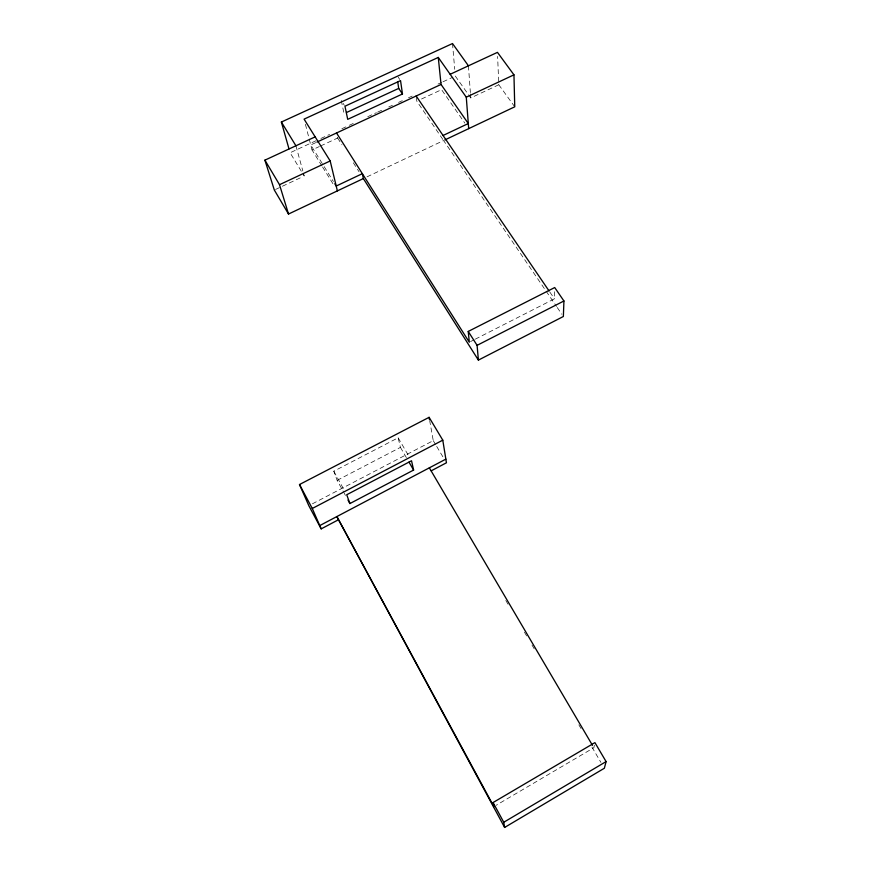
<?xml version="1.0" encoding="UTF-8"?>
<svg xmlns="http://www.w3.org/2000/svg" width="871" height="871" viewBox="0 0 871 871"><rect width="100%" height="100%" fill="white"/><g stroke="black" fill="none" stroke-linecap="round" stroke-linejoin="round"><path stroke-width="0.65" stroke-dasharray="4.36 3.27" d="M475.305 339.157L554.446 298.829L554.685 288.791M594.392 745.173L593.87 747.71L496.22 805.25M312.417 503.808L433.257 440.639L429.795 421.216M337.153 480.335L400.42 447.378L398.145 437.786L333.8 471.2L337.153 480.335L343.533 491.952M470.514 341.595L474.107 339.766M366.996 176.846L443.6 140.536L556.493 306.407M275.519 189.475L303.032 176.573M455.315 76.06L470.743 97.911L498.789 84.759L497.624 56.408M315.977 140.743L290.087 152.763L304.229 176.018L303.195 172.229M320.909 138.456L329.543 134.45M341.878 128.723L348.041 125.86M349.271 125.293L355.433 122.43M367.769 116.703L376.403 112.697M377.633 112.13L383.795 109.267M388.727 106.97L392.429 105.26M398.591 102.397L402.293 100.677M408.455 97.813L412.157 96.093M438.048 84.073L441.749 82.364M442.98 81.787L452.844 77.214M315.65 142.681L310.74 144.967L323.479 165.501M321.878 165.871L312.025 149.954L319.352 146.546M320.572 145.98L337.654 138.032L336.805 134.254M421.531 98.989L441.575 89.659L464.82 123.072M498.789 84.759L513.988 105.761M549.873 292.112L554.446 298.829M442.827 139.414L416.817 101.188L416.305 97.302M557.255 307.528L561.839 314.257M398.243 77.236L399.767 79.479M343.109 103.344L344.339 105.26M337.654 138.032L341.933 144.782M353.354 162.801L359.07 171.816M324.186 166.644L333.375 181.484M322.586 167.014L333.147 184.064M433.257 440.639L436.033 445.299M436.719 446.464L442.969 456.959M505.822 600.478L508.588 605.171M524.429 632.161L527.184 636.853M532.007 645.063L534.761 649.755M578.856 724.835L581.621 729.528M591.953 747.122L600.903 762.375M398.145 437.786L408.847 456.175M400.42 447.378L406.354 457.58M333.8 471.2L344.143 490.025M344.176 493.106L345.449 495.436M295.922 145.784L302.847 170.977M305.416 124.303L312.025 149.954M341.247 100.47L344.045 113.655M452.506 43.55L454.727 69.288M468.435 65.815L470.362 92.566M470.46 93.894L470.743 97.911"/><path stroke-width="1.31" d="M336.522 132.991L469.306 342.205L468.239 331.437L554.707 287.539L563.929 300.985L563.363 316.5L478.397 360.104L363.349 178.577L362.347 173.677L336.206 186.046L334.791 183.759M606.096 761.592L604.354 768.244L504.625 827.45L336.859 516.568L493.89 806.622L493.073 802.539L594.915 742.625L606.096 761.592L503.754 822.257L504.625 827.45M319.744 525.583L445.854 459.137M431.21 470.819L446.442 462.784L442.784 440.16L429.098 417.329L299.504 484.526L308.824 505.681L321.181 528.871L338.177 519.9M349.913 503.558L413.605 470.057L411.526 460.77L346.734 494.739L349.913 503.558L347.997 500.074M321.181 528.871L312.286 508.479L442.784 440.16M478.397 360.104L477.09 345.341L563.929 300.985M443.067 135.484L468.304 123.54L441.042 84.443L438.276 57.432L304.088 119.131L330.185 160.95L337.371 190.891M315.15 136.867L264.904 160.155L274.332 190.041L288.519 214.037L363.349 178.577M444.787 139.97L514.75 106.806L513.955 74.841L497.461 52.358L450.155 74.285M288.519 214.037L279.515 184.696L330.185 160.95M468.696 128.636L466.279 97.182L513.955 74.841M316.881 142.115L441.042 84.443M346.473 112.522L398.7 88.407L397.709 81.689M402.478 93.981L347.714 119.349L344.96 106.218L400.54 80.611L402.478 93.981L398.7 88.407M288.998 148.919L281.377 122.038L452.506 43.55L468.435 65.815M438.276 57.432L466.279 97.182M416.142 96.006L549.1 291.001M468.239 331.437L477.09 345.341M281.377 122.038L295.922 145.784M264.904 160.155L279.515 184.696M429.338 467.836L592.498 745.369M408.989 462.12L413.605 470.057M493.073 802.539L503.754 822.257M299.504 484.526L312.286 508.479M429.098 417.329L429.555 419.92"/></g></svg>
